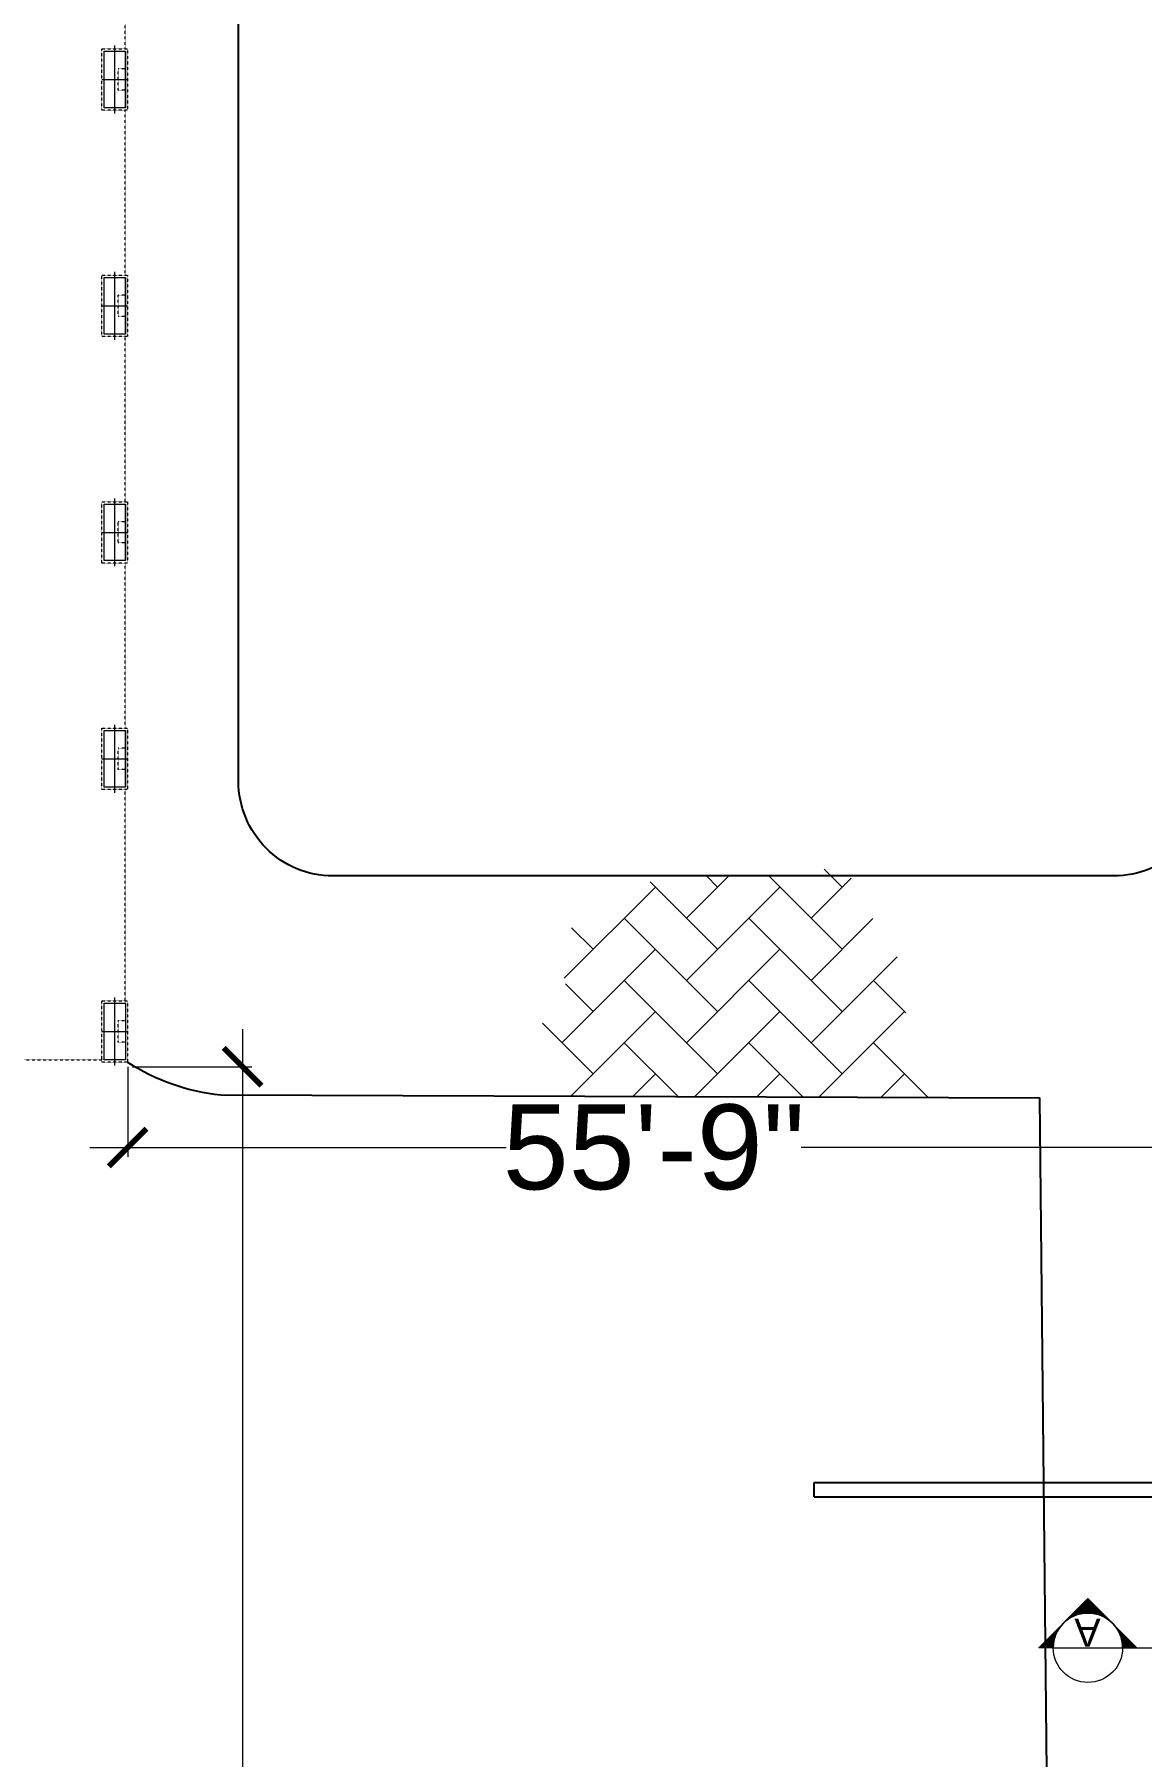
# Model space of a CAD drawing. Header units: inches. Extents: x -110725 to 51121, y 8404 to 44825.
# Drawn here: x -92 to 612, y 21285 to 22380 of the extents above; entities that cross this region are included whole.
import ezdxf

# ---------------------------------------------------------------- set-up
doc = ezdxf.new("R2010")
doc.units = ezdxf.units.IN
doc.header["$LTSCALE"] = 0.1
doc.header["$MEASUREMENT"] = 0
doc.linetypes.add('DASHED2', pattern=[0.375, 0.25, -0.125])
doc.layers.get('0').update_dxf_attribs({"color": 1, "lineweight": 0})
doc.layers.get('Defpoints').update_dxf_attribs({"lineweight": 0})
for name, color, linetype, lineweight in [('Col.', 4, 'Continuous', 0), ('dim', 252, 'Continuous', 0), ('HATCH', 5, 'Continuous', 5), ('TEXT2', 4, 'Continuous', 0), ('WALL', 7, 'Continuous', 0), ('WIN', 160, 'Continuous', 0), ('WINDOW', 5, 'Continuous', 18)]:
    doc.layers.add(name, color=color, linetype=linetype, lineweight=lineweight)
doc.layers.add('GREEN BELT', color=80, linetype='Continuous')
doc.styles.add('EHSAN', font='arial.ttf', dxfattribs={"height": 54})
doc.styles.get("Standard").update_dxf_attribs({"font": 'arial.ttf'})
doc.dimstyles.new('DIM1', dxfattribs={"dimtxt": 54, "dimasz": 6, "dimexe": 6, "dimexo": 3, "dimgap": 1, "dimtad": 0, "dimzin": 0, "dimdsep": 46, "dimlunit": 4, "dimtxsty": 'EHSAN', "dimblk": 'ARCHTICK', "dimcen": 3, "dimdle": 6, "dimclrd": 4, "dimclre": 4, "dimclrt": 6, "dimadec": 0, "dimazin": 0, "dimtfac": 1, "dimtofl": 0, "dimtmove": 1, "dimatfit": 3, "dimldrblk": 'ARCHTICK', "dimfxl": 4, "dimtolj": 1, "dimtzin": 3, "dimlwd": -1, "dimlwe": -1, "dimarcsym": 0})

# ---------------------------------------------------------------- blocks, each defined once
blk = doc.blocks.new('_ArchTick')
at = {"color": 0, "linetype": 'ByBlock', "const_width": 0.15}
blk.add_lwpolyline([(-0.5, -0.5), (0.5, 0.5)], dxfattribs=at)
blk = doc.blocks.new('*D1995')
at = {"layer": 'Defpoints', "color": 0, "transparency": 16777216}
for p in [(-33, 21727), (636, 21727), (636, 21672.7)]:
    blk.add_point(p, dxfattribs=at)
at = {"layer": 'dim', "color": 4, "transparency": 16777216}
for p, q in [((-33, 21724), (-33, 21666.7)), ((636, 21724), (636, 21666.7)), ((-57, 21672.7), (207.7, 21672.7)), ((660, 21672.7), (395.2, 21672.7))]:
    blk.add_line(p, q, dxfattribs=at)
at = {"layer": 'dim', "color": 4, "transparency": 16777216, "xscale": 24, "yscale": 24, "zscale": 24, "rotation": 180}
blk.add_blockref('_ArchTick', (-33, 21672.7), dxfattribs=at)
at = {"layer": 'dim', "color": 4, "transparency": 16777216, "xscale": 24, "yscale": 24, "zscale": 24}
blk.add_blockref('_ArchTick', (636, 21672.7), dxfattribs=at)
at = {"layer": 'dim', "color": 6, "transparency": 16777216, "insert": (301.5, 21672.7), "char_height": 54, "attachment_point": 5, "style": 'EHSAN'}
blk.add_mtext('\\A1;55\'-9"', dxfattribs=at)
blk = doc.blocks.new('*D1996')
at = {"layer": 'Defpoints', "color": 0, "transparency": 16777216}
for p in [(-33, 21724), (-33, 20285.4), (40, 20285.4)]:
    blk.add_point(p, dxfattribs=at)
at = {"layer": 'dim', "color": 4, "transparency": 16777216}
for p, q in [((40, 21748), (40, 21157.5)), ((-30, 21724), (46, 21724)), ((40, 20261.4), (40, 20851.8)), ((-30, 20285.4), (46, 20285.4))]:
    blk.add_line(p, q, dxfattribs=at)
at = {"layer": 'dim', "color": 4, "transparency": 16777216, "xscale": 24, "yscale": 24, "zscale": 24}
for p, rotation in [((40, 21724), 90), ((40, 20285.4), 270)]:
    blk.add_blockref('_ArchTick', p, dxfattribs=dict(at, rotation=rotation))
at = {"layer": 'dim', "color": 6, "transparency": 16777216, "insert": (40, 21004.7), "char_height": 54, "attachment_point": 5, "rotation": 90, "style": 'EHSAN'}
blk.add_mtext('\\A1;119\'-10{\\H1x;\\S1/2;}"', dxfattribs=at)
blk = doc.blocks.new('SDAFSDAF')
at = {"layer": 'Col.', "linetype": 'Continuous'}
blk.add_lwpolyline([(-24449.1, 37386.1), (-24462.6, 37386.1), (-24462.6, 37422.1), (-24449.1, 37422.1)], close=True, dxfattribs=at)
at = {"layer": 'dim', "linetype": 'Continuous'}
for p, q in [((-24455.9, 37425.7), (-24455.9, 37382.5)), ((-24464, 37404.1), (-24447.8, 37404.1))]:
    blk.add_line(p, q, dxfattribs=at)

msp = doc.modelspace()

# ---------------------------------------------------------------- hatches: boundary and pattern name
at = {"layer": 'HATCH'}
h = msp.add_hatch(dxfattribs=at)
h.set_pattern_fill('AR-HBONE', color=251, scale=7)
h.set_pattern_definition([(45, (35960.426, 0), (3e-15, 39.59798), [84, -28]), (135, (35980.225, 19.8), (3e-15, 39.59798), [84, -28])])
edge = h.paths.add_edge_path()
edge.add_line((244.08188, 21705.33643), (485.23018, 21704.42564))
edge.add_arc((457.68795, 21717.64564), 30.55066, 334.35945682, 453.26703682)
edge.add_arc((427.02449, 21771.20656), 36.99006, 321.43452144, 431.43452134)
edge.add_arc((408.39689, 21817.38786), 32.37316, 339.91726976, 478.6898586)
edge.add_arc((381.1749, 18932.15196), 2913.65806, 89.77030435, 90.95093619)
edge.add_arc((322.91664, 21780.28539), 65.87193, 81.3538965, 133.09207362)
edge.add_arc((279.79307, 21791.44647), 36.99006, 92.91069259, 202.91069249)
edge.add_arc((267.34806, 21747.03745), 36.99006, 125.77973538, 235.77973528)
edge.add_arc((280.99703, 21702.98356), 36.99006, 158.64877817, 176.35305264)
at = {"layer": 'WALL'}
h = msp.add_hatch(dxfattribs=at)
h.set_pattern_fill('LINE', color=8, scale=0.882906, angle=225, style=0)
h.set_pattern_definition([(315, (141.2386, 22021.188), (-0.078038598, -0.078038598), [])])
h.paths.add_polyline_path([(608.67871, 21354.56505), (599.5318, 21354.56505, 1), (555.3865, 21354.56505), (546.2396, 21354.56505), (577.45915, 21385.7846)])

# ---------------------------------------------------------------- linework, layer by layer
at = {"layer": 'GREEN BELT', "linetype": 'Continuous', "elevation": 27.16259}
msp.add_lwpolyline([(624.70585, 23124.94238, -0.2636513242), (653.87541, 23073.46924), (653.87541, 21905.40873, -0.4142135624), (593.87541, 21845.40873), (97.4756, 21845.40873, -0.4142135624), (37.4756, 21905.40873), (37.4756, 23304.85978, -0.4142135624), (97.4756, 23364.85978), (207.55607, 23364.85978, -0.1357385129), (238.38652, 23356.33292), (624.70585, 23124.94238)], format="xyb", dxfattribs=at)
at = {"layer": 'GREEN BELT', "linetype": 'Continuous', "elevation": 3.81229}
msp.add_lwpolyline([(26.23153, 21706.15923), (546.73183, 21704.19336), (559.36377, 20480.70056), (632.86157, 20479.40266)], dxfattribs=at)
at = {"layer": 'GREEN BELT', "linetype": 'Continuous'}
msp.add_arc((40.29375, 21841.07343, 27.16259), 135.64508, 237.2813198, 264.04949821, dxfattribs=at)
at = {"layer": 'WALL'}
msp.add_line((555.3865, 21354.56505), (713.5647, 21354.56505), dxfattribs=at)
at = {"layer": 'WALL', "elevation": 27.16259}
for points in [[(-34.5244, 22333.85539), (-48.0244, 22333.85539), (-48.0244, 22369.85539), (-34.5244, 22369.85539)], [(-34.5244, 22189.85539), (-48.0244, 22189.85539), (-48.0244, 22225.85539), (-34.5244, 22225.85539)], [(-34.5244, 22045.85539), (-48.0244, 22045.85539), (-48.0244, 22081.85539), (-34.5244, 22081.85539)], [(-34.5244, 21901.85539), (-48.0244, 21901.85539), (-48.0244, 21937.85539), (-34.5244, 21937.85539)]]:
    msp.add_lwpolyline(points, close=True, dxfattribs=at)
at = {"layer": 'WALL'}
msp.add_lwpolyline([(599.5318, 21354.56505, 1), (555.3865, 21354.56505), (546.2396, 21354.56505), (577.45915, 21385.7846), (608.67871, 21354.56505)], format="xyb", close=True, dxfattribs=at)
msp.add_circle((577.45915, 21354.56505), 22.07265, dxfattribs=at)
at = {"layer": 'WIN', "linetype": 'DASHED2'}
for p, q in [((-34.5244, 22358.60539), (-39.0244, 22358.60539)), ((-39.0244, 22345.10539), (-39.0244, 22358.60539)), ((-34.5244, 22345.10539), (-39.0244, 22345.10539)), ((-34.5244, 22214.60539), (-39.0244, 22214.60539)), ((-39.0244, 22201.10539), (-39.0244, 22214.60539)), ((-34.5244, 22201.10539), (-39.0244, 22201.10539)), ((-34.5244, 22070.60539), (-39.0244, 22070.60539)), ((-39.0244, 22057.10539), (-39.0244, 22070.60539)), ((-34.5244, 22057.10539), (-39.0244, 22057.10539)), ((-34.5244, 21926.60539), (-39.0244, 21926.60539)), ((-39.0244, 21913.10539), (-39.0244, 21926.60539)), ((-34.5244, 21913.10539), (-39.0244, 21913.10539)), ((-34.5244, 21753.20053), (-39.0244, 21753.20053)), ((-39.0244, 21739.70053), (-39.0244, 21753.20053)), ((-34.5244, 21739.70053), (-39.0244, 21739.70053))]:
    msp.add_line(p, q, dxfattribs=at)
at = {"layer": 'WIN', "linetype": 'DASHED2', "elevation": 27.16259}
for points in [[(-34.5244, 22371.35539), (-34.5244, 22476.35539)], [(-34.5244, 22227.35539), (-34.5244, 22332.35539)], [(-34.5244, 22083.35539), (-34.5244, 22188.35539)], [(-34.5244, 21939.35539), (-34.5244, 22044.35539)], [(-34.5244, 21764.45053), (-34.5244, 21900.35539)], [(-206.42926, 21728.45053), (-48.0244, 21728.45053)]]:
    msp.add_lwpolyline(points, dxfattribs=at)
for points in [[(-33.0244, 22332.35539), (-49.5244, 22332.35539), (-49.5244, 22371.35539), (-33.0244, 22371.35539)], [(-33.0244, 22188.35539), (-49.5244, 22188.35539), (-49.5244, 22227.35539), (-33.0244, 22227.35539)], [(-33.0244, 22044.35539), (-49.5244, 22044.35539), (-49.5244, 22083.35539), (-33.0244, 22083.35539)], [(-33.0244, 21900.35539), (-49.5244, 21900.35539), (-49.5244, 21939.35539), (-33.0244, 21939.35539)], [(-33.0244, 21726.95053), (-49.5244, 21726.95053), (-49.5244, 21765.95053), (-33.0244, 21765.95053)]]:
    msp.add_lwpolyline(points, close=True, dxfattribs=at)
at = {"layer": 'WINDOW', "color": 2, "lineweight": -3}
for p, q in [((403.4756, 21450.56505), (403.4756, 21459.56505)), ((403.4756, 21459.56505), (634.4756, 21459.56505)), ((403.4756, 21450.56505), (634.4756, 21450.56505))]:
    msp.add_line(p, q, dxfattribs=at)

# ---------------------------------------------------------------- block references
at = {"layer": 'Col.', "linetype": 'Continuous'}
for p in [(24414.61832, -15052.25068, 27.16259), (24414.61832, -15196.25068, 27.16259), (24414.61832, -15340.25068, 27.16259), (24414.61832, -15484.25068, 27.16259), (24414.61832, -15657.65554, 27.16259)]:
    msp.add_blockref('SDAFSDAF', p, dxfattribs=at)

# ---------------------------------------------------------------- texts
at = {"layer": 'TEXT2'}
msp.add_text('A', height=17.92, rotation=180, dxfattribs=at).set_placement((585.56952, 21373.07641))

# ---------------------------------------------------------------- dimensions: what is measured, and where the dimension line sits
at = {"layer": 'dim'}
dim = msp.add_linear_dim(base=(40.03679, 20285.37582, 27.16259), p1=(-33.0244, 21723.95053, 27.16259), p2=(-33.0244, 20285.37582, 27.16259), angle=90, dimstyle='DIM1', override={"dimtxt": 36, "dimasz": 24, "dimdle": 24}, dxfattribs=at)
dim.commit()
dim.dimension.update_dxf_attribs({"geometry": '*D1996', "text_midpoint": (40.03679, 21004.66318, 27.16259)})
dim = msp.add_linear_dim(base=(635.9756, 21672.74203, 27.16259), p1=(-33.0244, 21726.95053, 27.16259), p2=(635.9756, 21726.95053, 27.16259), dimstyle='DIM1', override={"dimtxt": 36, "dimasz": 24, "dimdle": 24}, dxfattribs=at)
dim.commit()
dim.dimension.update_dxf_attribs({"geometry": '*D1995', "text_midpoint": (301.4756, 21672.74203, 27.16259)})

doc.saveas('drawing.dxf')
